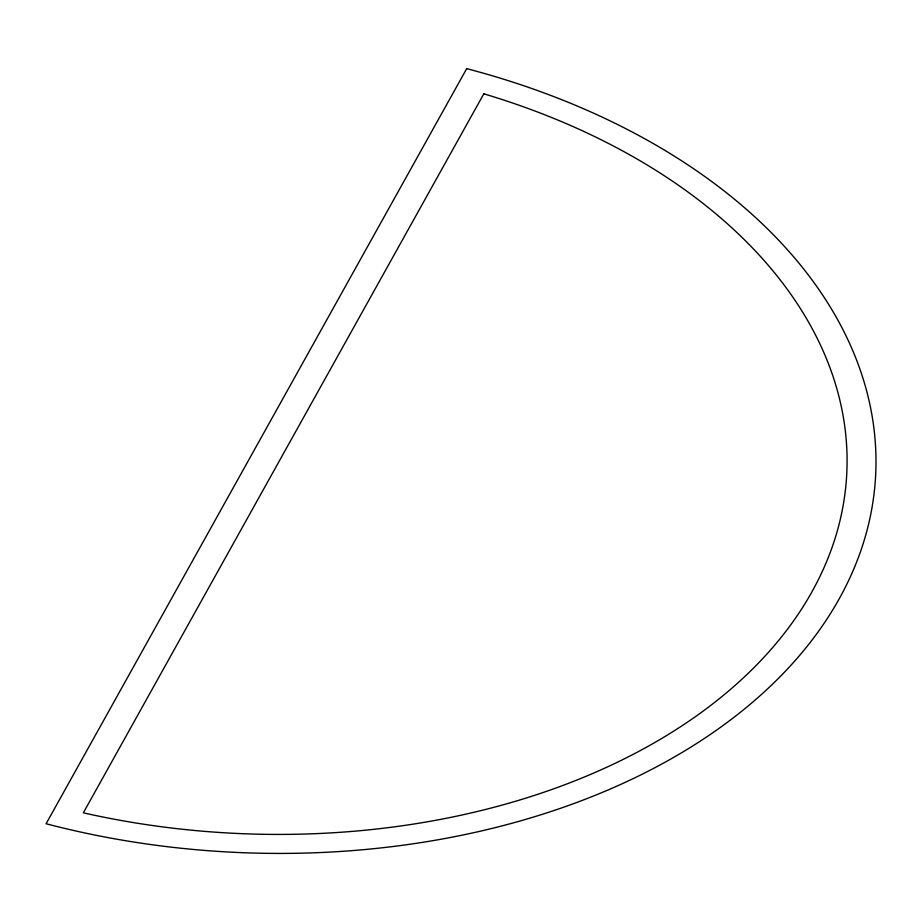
<?xml version="1.0" encoding="UTF-8"?>
<svg xmlns="http://www.w3.org/2000/svg" width="922" height="922" viewBox="0 0 922 922"><rect width="100%" height="100%" fill="white"/><g stroke="black" fill="none" stroke-linecap="round" stroke-linejoin="round"><path stroke-width="1.38" d="M466.693 68.643L46.1 823.749A619.93 406.717 2.5 0 0 839.216 598.793A619.93 406.717 2.5 0 0 466.693 68.643M483.831 93.814L83.349 812.824A591.002 387.736 2.5 0 0 812.017 591.682A591.002 387.736 2.5 0 0 483.831 93.814"/></g></svg>
